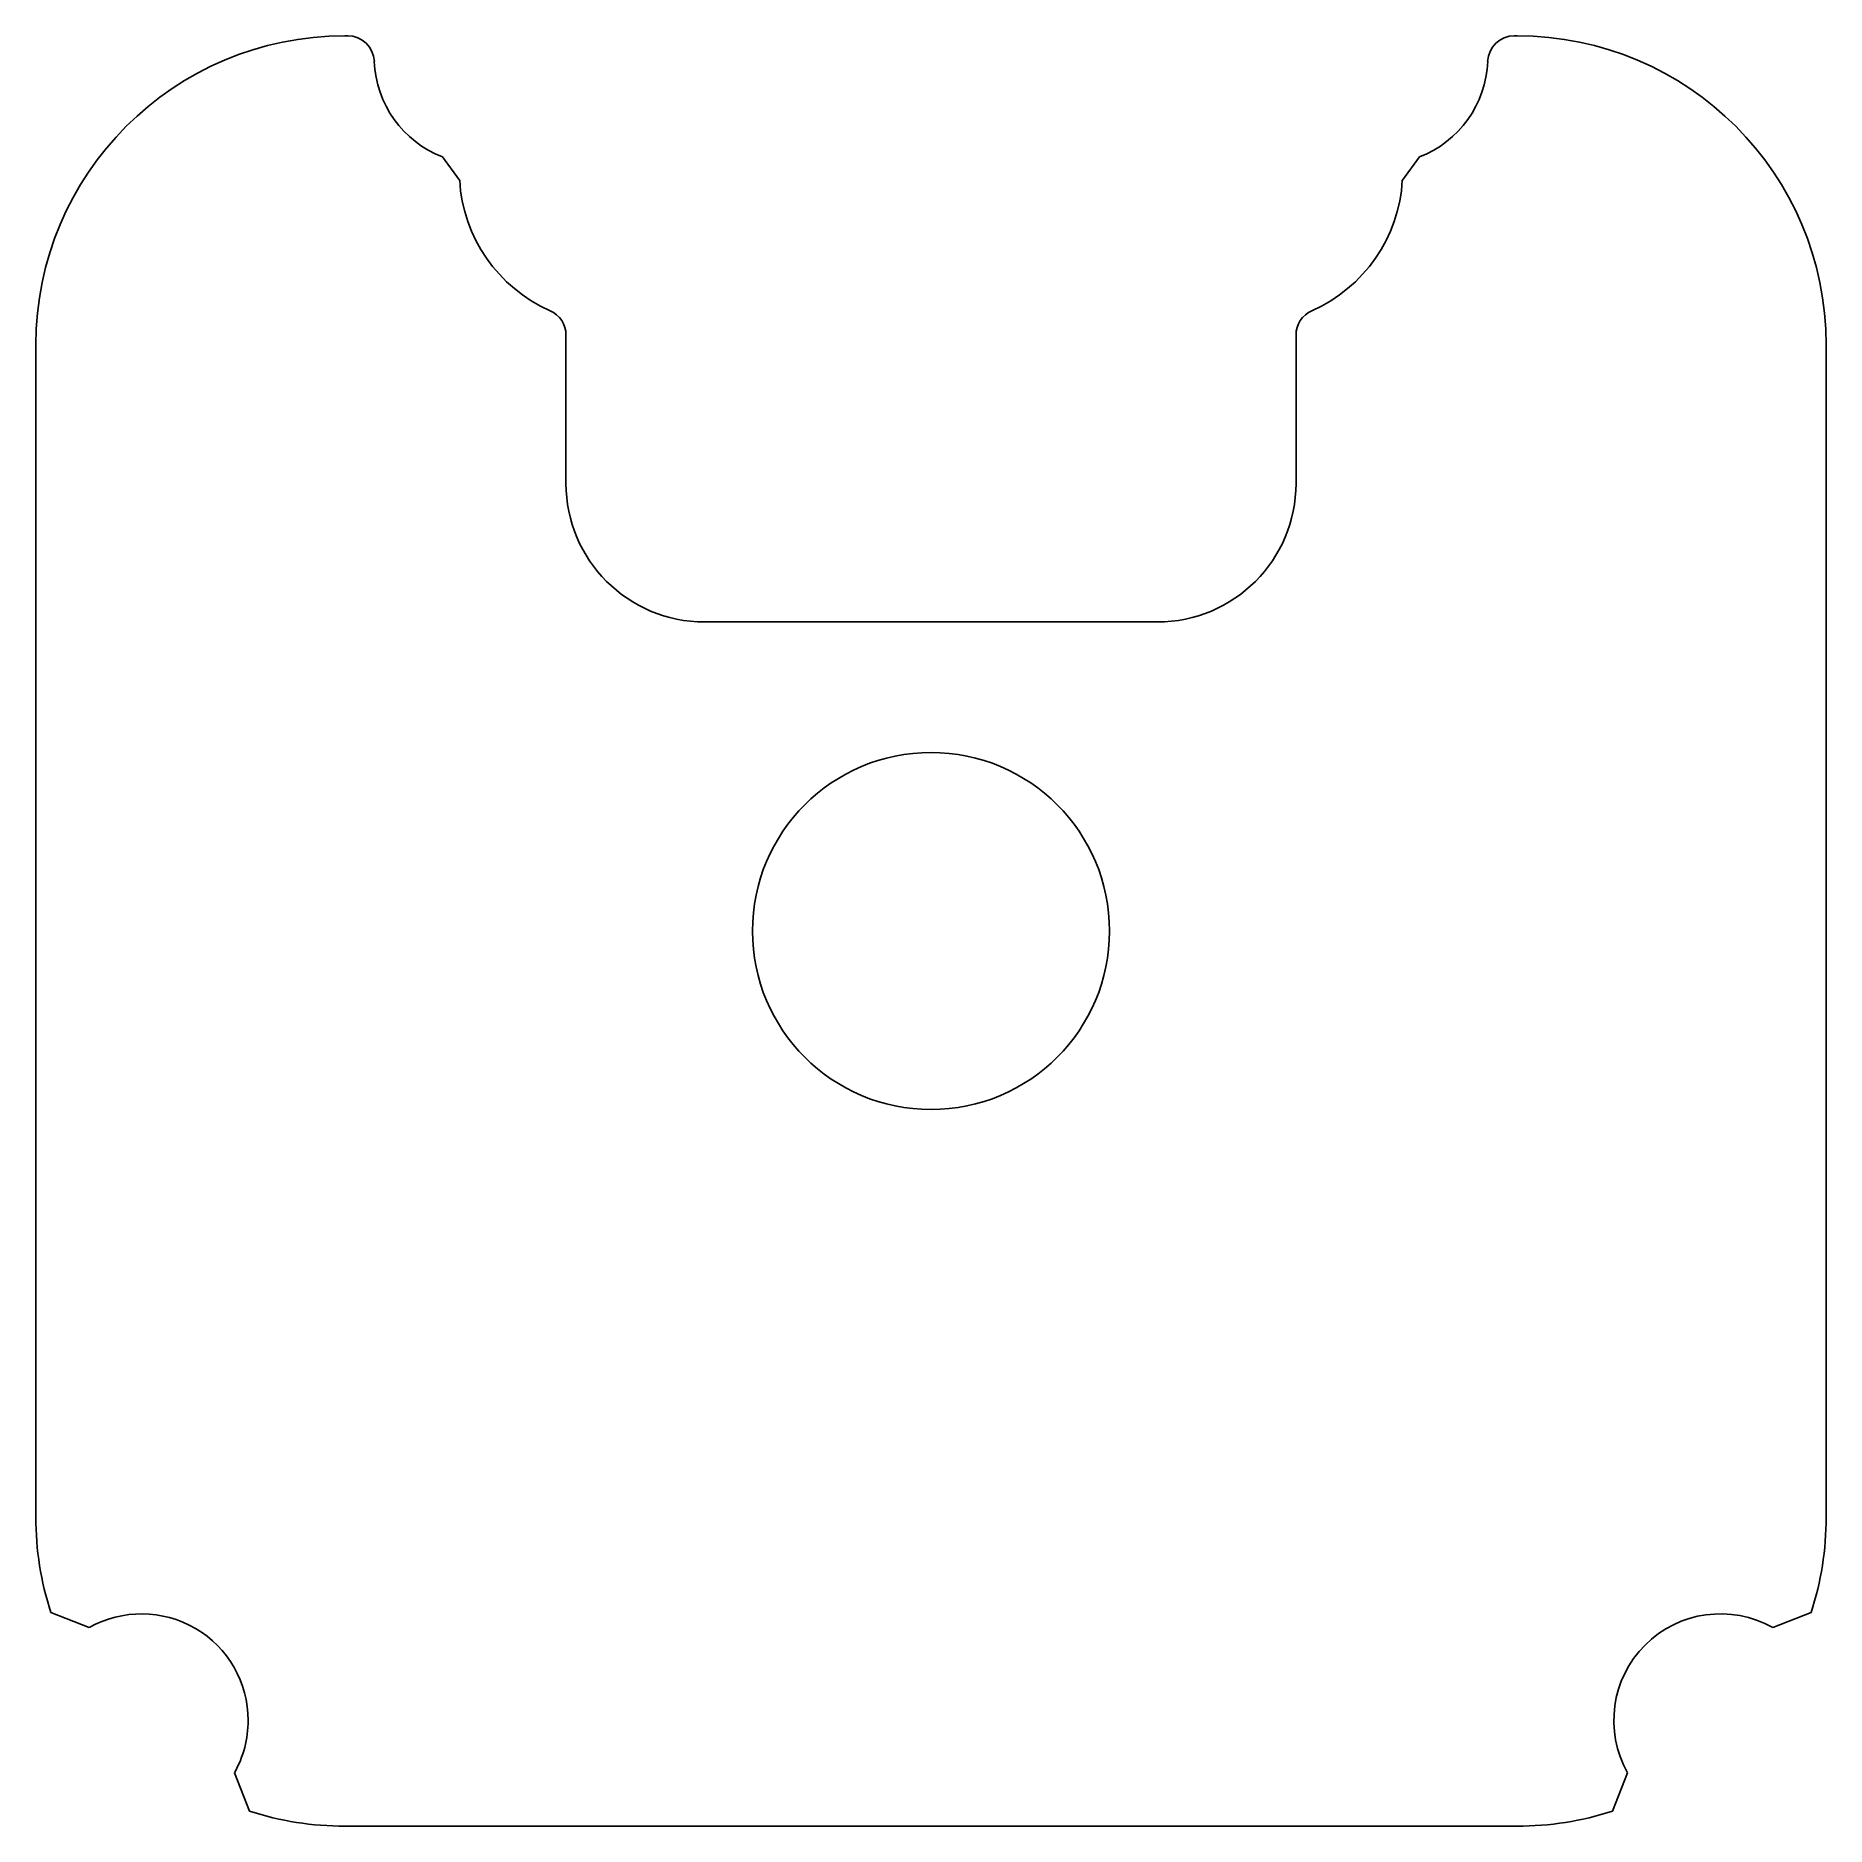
# Model space of a CAD drawing. Header units: millimetres. Extents: x -33.6 to 33.6, y -33.6 to 33.6.
import ezdxf

# ---------------------------------------------------------------- set-up
doc = ezdxf.new("R2010")
doc.units = ezdxf.units.MM
doc.layers.add('Body002', color=7, linetype='CONTINUOUS')

msp = doc.modelspace()

# ---------------------------------------------------------------- linework, layer by layer
at = {"layer": 'Body002'}
for p, q in [((-22, 33.6, 1.2), (-22, 33.6, 13.4)), ((-22, 33.6, 1.2), (-22, 33.6, 13.4)), ((-22, 33.6, 1.2), (-21.893, 33.6, 1.2)), ((-22, 33.6, 13.4), (-21.893, 33.6, 13.4)), ((-22, 33.6, 1.2), (-21.893, 33.6, 1.2)), ((-22, 33.6, 13.4), (-21.893, 33.6, 13.4)), ((-21.893, 33.6, 1.2), (-21.893, 33.6, 13.4)), ((-21.893, 33.6, 1.2), (-21.893, 33.6, 13.4)), ((21.893, 33.6, 1.2), (21.893, 33.6, 13.4)), ((21.893, 33.6, 1.2), (21.893, 33.6, 13.4)), ((21.893, 33.6, 1.2), (22, 33.6, 1.2)), ((21.893, 33.6, 13.4), (22, 33.6, 13.4)), ((21.893, 33.6, 1.2), (22, 33.6, 1.2)), ((21.893, 33.6, 13.4), (22, 33.6, 13.4)), ((22, 33.6, 1.2), (22, 33.6, 13.4)), ((22, 33.6, 1.2), (22, 33.6, 13.4)), ((-20.894, 32.638, 1.2), (-20.894, 32.638, 13.4)), ((-20.894, 32.638, 1.2), (-20.894, 32.638, 13.4)), ((20.894, 32.638, 1.2), (20.894, 32.638, 13.4)), ((20.894, 32.638, 1.2), (20.894, 32.638, 13.4)), ((-18.331, 29.056, 1.2), (-18.331, 29.056, 13.4)), ((-18.331, 29.056, 1.2), (-18.331, 29.056, 13.4)), ((18.331, 29.056, 1.2), (18.331, 29.056, 13.4)), ((18.331, 29.056, 1.2), (18.331, 29.056, 13.4)), ((-17.691, 28.179, 1.2), (-17.691, 28.179, 13.4)), ((-17.691, 28.179, 1.2), (-17.691, 28.179, 13.4)), ((17.691, 28.179, 1.2), (17.691, 28.179, 13.4)), ((17.691, 28.179, 1.2), (17.691, 28.179, 13.4)), ((-14.297, 23.283, 1.2), (-14.297, 23.283, 13.4)), ((-14.297, 23.283, 1.2), (-14.297, 23.283, 13.4)), ((14.297, 23.283, 1.2), (14.297, 23.283, 13.4)), ((14.297, 23.283, 1.2), (14.297, 23.283, 13.4)), ((-13.7, 22.368, 1.2), (-13.7, 22.368, 13.4)), ((-13.7, 22.368, 1.2), (-13.7, 22.368, 13.4)), ((-13.7, 22.368, 1.2), (-13.7, 16.8, 1.2)), ((-13.7, 22.368, 13.4), (-13.7, 16.8, 13.4)), ((-13.7, 22.368, 1.2), (-13.7, 16.8, 1.2)), ((-13.7, 22.368, 13.4), (-13.7, 16.8, 13.4)), ((13.7, 22.368, 1.2), (13.7, 22.368, 13.4)), ((13.7, 16.8, 1.2), (13.7, 22.368, 1.2)), ((13.7, 16.8, 13.4), (13.7, 22.368, 13.4)), ((13.7, 22.368, 1.2), (13.7, 22.368, 13.4)), ((13.7, 16.8, 1.2), (13.7, 22.368, 1.2)), ((13.7, 16.8, 13.4), (13.7, 22.368, 13.4)), ((-33.6, 22, 1.2), (-33.6, 22, 13.4)), ((-33.6, -22, 1.2), (-33.6, 22, 1.2)), ((-33.6, -22, 13.4), (-33.6, 22, 13.4)), ((-33.6, 22, 1.2), (-33.6, 22, 13.4)), ((-33.6, -22, 1.2), (-33.6, 22, 1.2)), ((-33.6, -22, 13.4), (-33.6, 22, 13.4)), ((33.6, 22, 1.2), (33.6, 22, 13.4)), ((33.6, 22, 1.2), (33.6, 22, 13.4)), ((33.6, 22, 1.2), (33.6, -22, 1.2)), ((33.6, 22, 13.4), (33.6, -22, 13.4)), ((33.6, 22, 1.2), (33.6, -22, 1.2)), ((33.6, 22, 13.4), (33.6, -22, 13.4)), ((-13.7, 16.8, 1.2), (-13.7, 16.8, 13.4)), ((-13.7, 16.8, 1.2), (-13.7, 16.8, 13.4)), ((13.7, 16.8, 1.2), (13.7, 16.8, 13.4)), ((13.7, 16.8, 1.2), (13.7, 16.8, 13.4)), ((-8.5, 11.6, 1.2), (-8.5, 11.6, 13.4)), ((-8.5, 11.6, 1.2), (-8.5, 11.6, 13.4)), ((-8.5, 11.6, 1.2), (8.5, 11.6, 1.2)), ((-8.5, 11.6, 13.4), (8.5, 11.6, 13.4)), ((-8.5, 11.6, 1.2), (8.5, 11.6, 1.2)), ((-8.5, 11.6, 13.4), (8.5, 11.6, 13.4)), ((8.5, 11.6, 1.2), (8.5, 11.6, 13.4)), ((8.5, 11.6, 1.2), (8.5, 11.6, 13.4)), ((6.7, 0, 1.2), (6.7, 0, 13.4)), ((6.7, 0, 1.2), (6.7, 0, 13.4)), ((-33.6, -22, 1.2), (-33.6, -22, 13.4)), ((-33.6, -22, 1.2), (-33.6, -22, 13.4)), ((33.6, -22, 1.2), (33.6, -22, 13.4)), ((33.6, -22, 1.2), (33.6, -22, 13.4)), ((-33.033, -25.581, 1.2), (-33.033, -25.581, 13.4)), ((-33.033, -25.581, 1.2), (-33.033, -25.581, 13.4)), ((-31.592, -26.144, 1.2), (-31.592, -26.144, 13.4)), ((-31.592, -26.144, 1.2), (-31.592, -26.144, 13.4)), ((31.592, -26.144, 1.2), (31.592, -26.144, 13.4)), ((31.592, -26.144, 1.2), (31.592, -26.144, 13.4)), ((33.033, -25.581, 1.2), (33.033, -25.581, 13.4)), ((33.033, -25.581, 1.2), (33.033, -25.581, 13.4)), ((-26.144, -31.592, 1.2), (-26.144, -31.592, 13.4)), ((-26.144, -31.592, 1.2), (-26.144, -31.592, 13.4)), ((26.144, -31.592, 1.2), (26.144, -31.592, 13.4)), ((26.144, -31.592, 1.2), (26.144, -31.592, 13.4)), ((-25.581, -33.033, 1.2), (-25.581, -33.033, 13.4)), ((-25.581, -33.033, 1.2), (-25.581, -33.033, 13.4)), ((-22, -33.6, 1.2), (-22, -33.6, 13.4)), ((22, -33.6, 1.2), (-22, -33.6, 1.2)), ((22, -33.6, 13.4), (-22, -33.6, 13.4)), ((-22, -33.6, 1.2), (-22, -33.6, 13.4)), ((22, -33.6, 1.2), (-22, -33.6, 1.2)), ((22, -33.6, 13.4), (-22, -33.6, 13.4)), ((22, -33.6, 1.2), (22, -33.6, 13.4)), ((22, -33.6, 1.2), (22, -33.6, 13.4)), ((25.581, -33.033, 1.2), (25.581, -33.033, 13.4)), ((25.581, -33.033, 1.2), (25.581, -33.033, 13.4))]:
    msp.add_line(p, q, dxfattribs=at)
for points in [[(-18.331, 29.056), (-17.691, 28.179)], [(-18.331, 29.056), (-17.691, 28.179)], [(-18.331, 29.056), (-17.691, 28.179)], [(-18.331, 29.056), (-17.691, 28.179)], [(17.691, 28.179), (18.331, 29.056)], [(17.691, 28.179), (18.331, 29.056)], [(17.691, 28.179), (18.331, 29.056)], [(17.691, 28.179), (18.331, 29.056)], [(-31.592, -26.144), (-33.033, -25.581)], [(-31.592, -26.144), (-33.033, -25.581)], [(-31.592, -26.144), (-33.033, -25.581)], [(-31.592, -26.144), (-33.033, -25.581)], [(33.033, -25.581), (31.592, -26.144)], [(33.033, -25.581), (31.592, -26.144)], [(33.033, -25.581), (31.592, -26.144)], [(33.033, -25.581), (31.592, -26.144)], [(-25.581, -33.033), (-26.144, -31.592)], [(-25.581, -33.033), (-26.144, -31.592)], [(-25.581, -33.033), (-26.144, -31.592)], [(-25.581, -33.033), (-26.144, -31.592)], [(26.144, -31.592), (25.581, -33.033)], [(26.144, -31.592), (25.581, -33.033)], [(26.144, -31.592), (25.581, -33.033)], [(26.144, -31.592), (25.581, -33.033)]]:
    msp.add_lwpolyline(points, dxfattribs=at)
for centre in [(0, 0, 1.2), (0, 0, 1.2), (0, 0, 13.4), (0, 0, 13.4)]:
    msp.add_circle(centre, 6.7, dxfattribs=at)
for centre, radius, start, end in [((-22, 22, 1.2), 11.6, 90, -180), ((-22, 22, 13.4), 11.6, 90, -180), ((-22, 22, 1.2), 11.6, 90, -180), ((-22, 22, 13.4), 11.6, 90, -180), ((-21.893, 32.6, 1.2), 1, 2.17776, 90), ((-21.893, 32.6, 13.4), 1, 2.17776, 90), ((-21.893, 32.6, 1.2), 1, 2.17776, 90), ((-21.893, 32.6, 13.4), 1, 2.17776, 90), ((21.893, 32.6, 1.2), 1, 90, 177.82224), ((21.893, 32.6, 13.4), 1, 90, 177.82224), ((21.893, 32.6, 1.2), 1, 90, 177.82224), ((21.893, 32.6, 13.4), 1, 90, 177.82224), ((22, 22, 1.2), 11.6, 0, 90), ((22, 22, 13.4), 11.6, 0, 90), ((22, 22, 1.2), 11.6, 0, 90), ((22, 22, 13.4), 11.6, 0, 90), ((-16.897, 32.79, 1.2), 4, -177.82224, -111.01211), ((-16.897, 32.79, 13.4), 4, -177.82224, -111.01211), ((-16.897, 32.79, 1.2), 4, -177.82224, -111.01211), ((-16.897, 32.79, 13.4), 4, -177.82224, -111.01211), ((16.897, 32.79, 1.2), 4, -68.98789, -2.17776), ((16.897, 32.79, 13.4), 4, -68.98789, -2.17776), ((16.897, 32.79, 1.2), 4, -68.98789, -2.17776), ((16.897, 32.79, 13.4), 4, -68.98789, -2.17776), ((-12, 28.5, 1.2), 5.7, -176.76986, -113.76492), ((-12, 28.5, 13.4), 5.7, -176.76986, -113.76492), ((-12, 28.5, 1.2), 5.7, -176.76986, -113.76492), ((-12, 28.5, 13.4), 5.7, -176.76986, -113.76492), ((12, 28.5, 1.2), 5.7, -66.23508, -3.23014), ((12, 28.5, 13.4), 5.7, -66.23508, -3.23014), ((12, 28.5, 1.2), 5.7, -66.23508, -3.23014), ((12, 28.5, 13.4), 5.7, -66.23508, -3.23014), ((-14.7, 22.368, 1.2), 1, 0, 66.23508), ((-14.7, 22.368, 13.4), 1, 0, 66.23508), ((-14.7, 22.368, 1.2), 1, 0, 66.23508), ((-14.7, 22.368, 13.4), 1, 0, 66.23508), ((14.7, 22.368, 1.2), 1, 113.76492, 180), ((14.7, 22.368, 13.4), 1, 113.76492, 180), ((14.7, 22.368, 1.2), 1, 113.76492, 180), ((14.7, 22.368, 13.4), 1, 113.76492, 180), ((-8.5, 16.8, 1.2), 5.2, 180, -90), ((-8.5, 16.8, 13.4), 5.2, 180, -90), ((-8.5, 16.8, 1.2), 5.2, 180, -90), ((-8.5, 16.8, 13.4), 5.2, 180, -90), ((8.5, 16.8, 1.2), 5.2, -90, 0), ((8.5, 16.8, 13.4), 5.2, -90, 0), ((8.5, 16.8, 1.2), 5.2, -90, 0), ((8.5, 16.8, 13.4), 5.2, -90, 0), ((-22, -22, 1.2), 11.6, 180, -162.01757), ((-22, -22, 13.4), 11.6, 180, -162.01757), ((-22, -22, 1.2), 11.6, 180, -162.01757), ((-22, -22, 13.4), 11.6, 180, -162.01757), ((22, -22, 1.2), 11.6, -17.98243, 0), ((22, -22, 13.4), 11.6, -17.98243, 0), ((22, -22, 1.2), 11.6, -17.98243, 0), ((22, -22, 13.4), 11.6, -17.98243, 0), ((-29.63, -29.63, 1.2), 4, 0, 119.37373), ((-29.63, -29.63, 13.4), 4, 0, 119.37373), ((-29.63, -29.63, 13.4), 4, 0, 119.37373), ((-29.63, -29.63, 1.2), 4, 0, 119.37373), ((29.63, -29.63, 1.2), 4, 60.62627, -150.62627), ((29.63, -29.63, 13.4), 4, 60.62627, -150.62627), ((29.63, -29.63, 1.2), 4, 60.62627, -150.62627), ((29.63, -29.63, 13.4), 4, 60.62627, -150.62627), ((-29.63, -29.63, 1.2), 4, -29.37373, 0), ((-29.63, -29.63, 13.4), 4, -29.37373, 0), ((-29.63, -29.63, 1.2), 4, -29.37373, 0), ((-29.63, -29.63, 13.4), 4, -29.37373, 0), ((-22, -22, 1.2), 11.6, -107.98243, -90), ((-22, -22, 13.4), 11.6, -107.98243, -90), ((-22, -22, 1.2), 11.6, -107.98243, -90), ((-22, -22, 13.4), 11.6, -107.98243, -90), ((22, -22, 1.2), 11.6, -90, -72.01757), ((22, -22, 13.4), 11.6, -90, -72.01757), ((22, -22, 1.2), 11.6, -90, -72.01757), ((22, -22, 13.4), 11.6, -90, -72.01757)]:
    msp.add_arc(centre, radius, start, end, dxfattribs=at)

doc.saveas('drawing.dxf')
